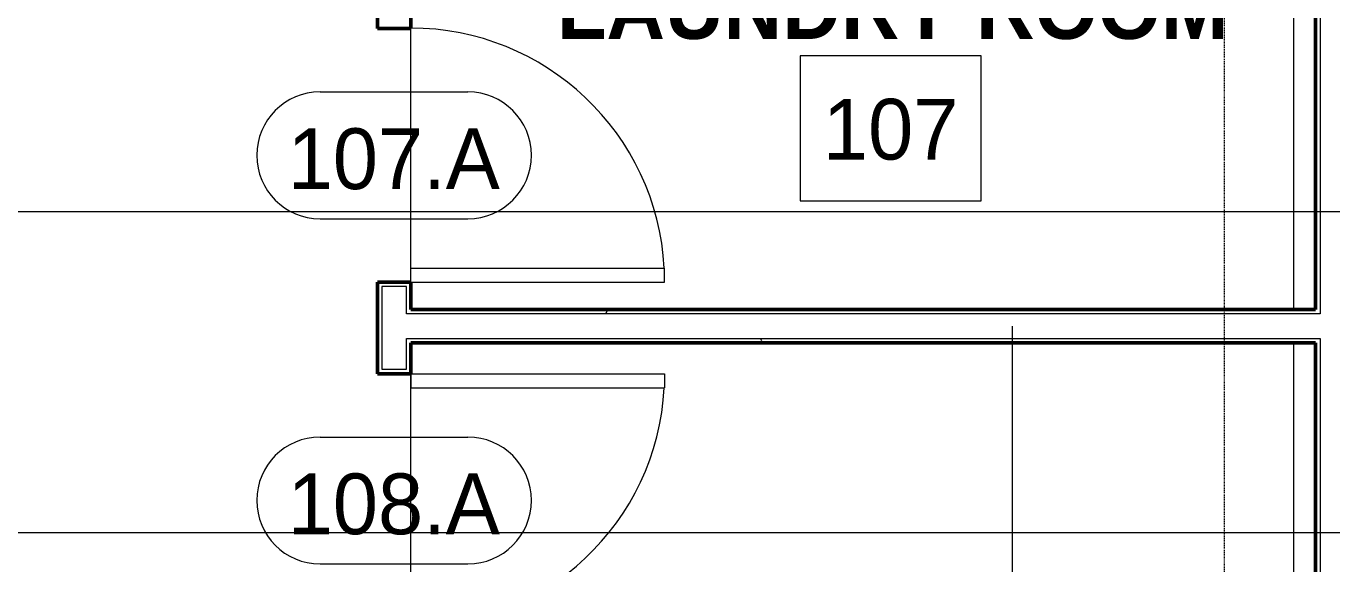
# Model space of a CAD drawing. Header units: inches. Extents: x 23906 to 26716, y -23130 to -20467.
# Drawn here: x 25119.9 to 25305.3, y -22593.1 to -22516.7 of the extents above; entities that cross this region are included whole.
import ezdxf

# ---------------------------------------------------------------- set-up
doc = ezdxf.new("R2010")
doc.units = ezdxf.units.IN
doc.header["$MEASUREMENT"] = 0
doc.linetypes.add('Dash Dot 3_16_', pattern=[0.3125, 0.1875, -0.0625, 0, -0.0625])
doc.linetypes.add('Grid Line 1_2_', pattern=[0.875, 0.5, -0.125, 0.125, -0.125])
for name, color, linetype, lineweight in [('A-ANNO-SYMB', 150, 'Continuous', 9), ('A-AREA', 32, 'Continuous', 9), ('A-AREA-IDEN', 2, 'Continuous', 9), ('A-DOOR', 31, 'Continuous', 13), ('A-DOOR-IDEN', 31, 'Continuous', 9), ('A-FLOR', 192, 'Continuous', 13), ('A-WALL', 113, 'Continuous', 13), ('A-WALL-IDEN', 211, 'Continuous', 9), ('A-WALL-PATT', 111, 'Continuous', 50), ('G-ANNO-SYMB', 111, 'Continuous', 9), ('I-WALL', 2, 'Continuous', 13), ('S-GRID', 1, 'Continuous', 9)]:
    doc.layers.add(name, color=color, linetype=linetype, lineweight=lineweight)
doc.styles.add('Century Gothic', font='GOTHIC.TTF', dxfattribs={"height": 8.622671})
doc.styles.add('Century Gothic_B', font='GOTHICB.TTF', dxfattribs={"height": 8.616719})
pattern_1 = [(0, (0, 0), (30.72, 7.68), [1.267, -21.773, 1.267, -21.773, -122.88]), (0, (0, 0), (30.72, 7.68), [-46.08, 1.267, -44.813, 1.267, -21.773, -53.76]), (0, (0, 0), (30.72, 7.68), [-115.2, 1.267, -14.093, 1.267, -37.133]), (120, (11.52, 3.84), (-22.0110751, 22.7643004), [1.267, -21.773, 1.267, -21.773, -122.88]), (120, (11.52, 3.84), (-22.0110751, 22.7643004), [-46.08, 1.267, -44.813, 1.267, -21.773, -53.76]), (120, (11.52, 3.84), (-22.0110751, 22.7643004), [-115.2, 1.267, -14.093, 1.267, -37.133]), (240, (15.36, 19.2), (-8.7089249, -30.4443004), [1.267, -21.773, 1.267, -21.773, -122.88]), (240, (15.36, 19.2), (-8.7089249, -30.4443004), [-46.08, 1.267, -44.813, 1.267, -21.773, -53.76]), (240, (15.36, 19.2), (-8.7089249, -30.4443004), [-115.2, 1.267, -14.093, 1.267, -37.133])]

# ---------------------------------------------------------------- blocks, each defined once
blk = doc.blocks.new('Struct_Xcel_Sports Complex_rvt-1-Enlarged First Floor Plan _East_')
at = {"layer": 'A-FLOR', "color": 10}
for p, q in [((25174.52, -22553.05), (25174.52, -22517.05)), ((25174.52, -22602.05), (25174.52, -22566.05))]:
    blk.add_line(p, q, dxfattribs=at)
blk = doc.blocks.new('Single-Flush - 36_ x 84_-1318898-Enlarged First Floor Plan _East_')
at = {"layer": 'A-DOOR', "lineweight": 20}
for p, q in [((16, 2.37), (16, 38.39)), ((18, 38.39), (16, 38.39)), ((18, 2.37), (18, 38.39)), ((18, 2.37), (16, 2.37))]:
    blk.add_line(p, q, dxfattribs=at)
at = {"layer": 'A-DOOR', "lineweight": 9}
blk.add_arc((18, 2.37), 36.07, 93.1789, 180, dxfattribs=at)
blk = doc.blocks.new('Single-Flush - 36_ x 84_-1318909-Enlarged First Floor Plan _East_')
at = {"layer": 'A-DOOR', "lineweight": 20}
for p, q in [((16, -2.37), (16, -38.39)), ((18, -2.37), (16, -2.37)), ((18, -2.37), (18, -38.39)), ((18, -38.39), (16, -38.39))]:
    blk.add_line(p, q, dxfattribs=at)
at = {"layer": 'A-DOOR', "lineweight": 9}
blk.add_arc((18, -2.37), 36.07, 180, 266.8211, dxfattribs=at)
blk = doc.blocks.new('Door Tag - Door Tag-4658-Enlarged First Floor Plan _East_')
at = {"layer": 'A-DOOR-IDEN', "color": 153}
for p, q in [((-0.109375, 0.09375), (0.109375, 0.09375)), ((-0.109375, -0.09375), (0.109375, -0.09375))]:
    blk.add_line(p, q, dxfattribs=at)
for centre, start, end in [((-0.109375, 0), 90, 270), ((0.109375, 0), 270, 90)]:
    blk.add_arc(centre, 0.09375, start, end, dxfattribs=at)

msp = doc.modelspace()

# ---------------------------------------------------------------- hatches: boundary and pattern name
at = {"layer": 'A-WALL-PATT', "lineweight": 9}
h = msp.add_hatch(dxfattribs=at)
h.set_pattern_fill('FP_8', color=256, style=0, pattern_type=2)
h.set_pattern_definition(pattern_1)
h.paths.add_polyline_path([(25169.77, -22787.3), (25170.39, -22787.3), (25170.39, -22627.05), (25169.77, -22627.05), (25169.77, -22786.55)], flags=0)
h.paths.add_polyline_path([(25169.77, -22623.55), (25170.39, -22623.55), (25170.39, -22602.68), (25172.14, -22602.68), (25172.14, -22602.05), (25169.77, -22602.05), (25169.77, -22622.93)], flags=0)
h.paths.add_polyline_path([(25172.14, -22566.05), (25172.14, -22565.43), (25170.39, -22565.43), (25170.39, -22553.68), (25172.14, -22553.68), (25172.14, -22553.05), (25169.77, -22553.05), (25169.77, -22566.05)], flags=0)
h.paths.add_polyline_path([(25172.14, -22517.05), (25172.14, -22516.43), (25170.39, -22516.43), (25170.39, -22405.68), (25172.14, -22405.68), (25172.14, -22405.05), (25169.77, -22405.05), (25169.77, -22517.05)], flags=0)
h.paths.add_polyline_path([(25169.77, -22373.05), (25172.14, -22373.05), (25172.14, -22372.43), (25170.39, -22372.43), (25170.39, -22369.55), (25169.77, -22369.55)], flags=0)
h = msp.add_hatch(dxfattribs=at)
h.set_pattern_fill('FP_8', color=256, style=0, pattern_type=2)
h.set_pattern_definition(pattern_1)
h.paths.add_polyline_path([(25173.89, -22787.3), (25174.52, -22787.3), (25174.52, -22602.05), (25172.14, -22602.05), (25172.14, -22602.68), (25173.89, -22602.68), (25173.89, -22786.55)], flags=0)
h.paths.add_polyline_path([(25174.52, -22566.05), (25174.52, -22561.05), (25173.89, -22561.05), (25173.89, -22565.43), (25172.14, -22565.43), (25172.14, -22566.05)], flags=0)
h.paths.add_polyline_path([(25173.89, -22557.55), (25174.52, -22557.55), (25174.52, -22553.05), (25172.14, -22553.05), (25172.14, -22553.68), (25173.89, -22553.68)], flags=0)
h.paths.add_polyline_path([(25172.14, -22517.05), (25174.52, -22517.05), (25174.52, -22405.05), (25172.14, -22405.05), (25172.14, -22405.68), (25173.89, -22405.68), (25173.89, -22516.43), (25172.14, -22516.43)], flags=0)
h.paths.add_polyline_path([(25172.14, -22373.05), (25174.52, -22373.05), (25174.52, -22369.55), (25170.39, -22369.55), (25170.39, -22370.18), (25173.89, -22370.18), (25173.89, -22372.43), (25172.14, -22372.43)], flags=0)
h = msp.add_hatch(dxfattribs=at)
h.set_pattern_fill('FP_8', color=256, style=0, pattern_type=2)
h.set_pattern_definition(pattern_1)
h.paths.add_polyline_path([(25303.64, -22787.3), (25303.64, -22561.05), (25303.02, -22561.05), (25303.02, -22787.3)], flags=0)
h.paths.add_polyline_path([(25303.02, -22557.55), (25303.64, -22557.55), (25303.64, -22369.55), (25303.02, -22369.55), (25303.02, -22556.93)], flags=0)
h = msp.add_hatch(dxfattribs=at)
h.set_pattern_fill('FP_8', color=256, style=0, pattern_type=2)
h.set_pattern_definition(pattern_1)
h.paths.add_polyline_path([(25303.02, -22557.55), (25303.02, -22556.93), (25174.52, -22556.93), (25174.52, -22557.55), (25285.5, -22557.55)], flags=0)
h = msp.add_hatch(dxfattribs=at)
h.set_pattern_fill('FP_8', color=256, style=0, pattern_type=2)
h.set_pattern_definition(pattern_1)
h.paths.add_polyline_path([(25174.52, -22561.68), (25303.02, -22561.68), (25303.02, -22561.05), (25174.52, -22561.05)], flags=0)

# ---------------------------------------------------------------- linework, layer by layer
at = {"layer": 'A-ANNO-SYMB', "linetype": 'Dash Dot 3_16_'}
msp.add_line((25290.02, -22342.95), (25290.02, -22689.41), dxfattribs=at)
at = {"layer": 'A-AREA'}
for p, q in [((25299.89, -22470.18), (25299.89, -22556.93)), ((25299.89, -22561.68), (25299.89, -22786.55))]:
    msp.add_line(p, q, dxfattribs=at)
at = {"layer": 'A-AREA-IDEN', "flags": 128}
msp.add_lwpolyline([(25229.81, -22520.93), (25229.81, -22541.51), (25255.52, -22541.51), (25255.52, -22520.93)], close=True, dxfattribs=at)
at = {"layer": 'A-WALL'}
for p, q in [((25303.64, -22370.3), (25303.64, -22557.55)), ((25170.39, -22553.68), (25170.39, -22565.43)), ((25173.89, -22553.68), (25170.39, -22553.68)), ((25173.89, -22557.55), (25173.89, -22553.68)), ((25303.64, -22557.55), (25173.89, -22557.55)), ((25173.89, -22565.43), (25173.89, -22561.05)), ((25173.89, -22561.05), (25303.64, -22561.05)), ((25303.64, -22561.05), (25303.64, -22787.3)), ((25170.39, -22565.43), (25173.89, -22565.43))]:
    msp.add_line(p, q, dxfattribs=at)
at = {"layer": 'A-WALL-IDEN', "color": 153}
msp.add_line((25259.9, -22559.3), (25259.9, -22601.7), dxfattribs=at)
at = {"layer": 'G-ANNO-SYMB'}
msp.add_line((26309.89, -22588.63), (23915.43, -22588.63), dxfattribs=at)
at = {"layer": 'I-WALL', "lineweight": 50}
for p, q in [((25303.02, -22370.3), (25303.02, -22556.93)), ((25169.77, -22405.05), (25169.77, -22517.05)), ((25174.52, -22517.05), (25174.52, -22405.05)), ((25169.77, -22517.05), (25174.52, -22517.05)), ((25174.52, -22553.05), (25169.77, -22553.05)), ((25169.77, -22553.05), (25169.77, -22566.05)), ((25174.52, -22556.93), (25174.52, -22553.05)), ((25303.02, -22556.93), (25174.52, -22556.93)), ((25174.52, -22566.05), (25174.52, -22561.68)), ((25174.52, -22561.68), (25303.02, -22561.68)), ((25303.02, -22561.68), (25303.02, -22786.55)), ((25169.77, -22566.05), (25174.52, -22566.05))]:
    msp.add_line(p, q, dxfattribs=at)
at = {"layer": 'S-GRID', "linetype": 'Grid Line 1_2_'}
for p, q in [((26427.34, -22543.05), (24012.52, -22543.05)), ((26535.93, -22543.05), (24110.38, -22543.05))]:
    msp.add_line(p, q, dxfattribs=at)

# ---------------------------------------------------------------- block references
at = {"lineweight": 5}
msp.add_blockref('Struct_Xcel_Sports Complex_rvt-1-Enlarged First Floor Plan _East_', (0, 0), dxfattribs=at)
at = {"layer": 'A-DOOR'}
for name, p, rotation in [('Single-Flush - 36_ x 84_-1318898-Enlarged First Floor Plan _East_', (25172.14, -22535.05), 270), ('Single-Flush - 36_ x 84_-1318909-Enlarged First Floor Plan _East_', (25172.14, -22584.05), 90)]:
    msp.add_blockref(name, p, dxfattribs=dict(at, rotation=rotation))
at = {"layer": 'A-DOOR-IDEN', "color": 153, "xscale": 95.99999999999994, "yscale": 95.99999999999994, "zscale": 95.99999999999994}
for p in [(25172.14, -22535.05), (25172.14, -22584.05)]:
    msp.add_blockref('Door Tag - Door Tag-4658-Enlarged First Floor Plan _East_', p, dxfattribs=at)

# ---------------------------------------------------------------- texts
at = {"layer": 'A-AREA-IDEN', "attachment_point": 2}
for s, insert, char_height, width, line_spacing_factor, style in [('LAUNDRY ROOM', (25242.95, -22509.91), 8.6167, 113.4, 0.984796, 'Century Gothic_B'), ('107', (25242.67, -22527.03), 8.623, 23.652, 0.984117, 'Century Gothic')]:
    msp.add_mtext(s, dxfattribs=dict(at, insert=insert, char_height=char_height, width=width, line_spacing_factor=line_spacing_factor, style=style))
at = {"layer": 'A-DOOR-IDEN', "char_height": 8.623, "width": 38.124, "attachment_point": 2, "line_spacing_factor": 0.984117, "style": 'Century Gothic'}
for s, insert in [('107.A', (25172.1, -22531.22)), ('108.A', (25172.1, -22580.22))]:
    msp.add_mtext(s, dxfattribs=dict(at, insert=insert))

doc.saveas('drawing.dxf')
